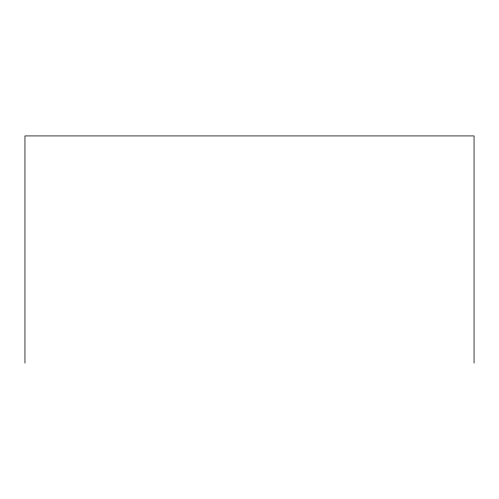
<?xml version="1.0" encoding="UTF-8"?>
<svg xmlns="http://www.w3.org/2000/svg" width="499" height="499" viewBox="0 0 499 499"><rect width="100%" height="100%" fill="white"/><g stroke="black" fill="none" stroke-linecap="round" stroke-linejoin="round"><path stroke-width="0.75" d="M474.05 363.079L474.05 135.921L24.95 135.921L24.95 363.079"/></g></svg>
